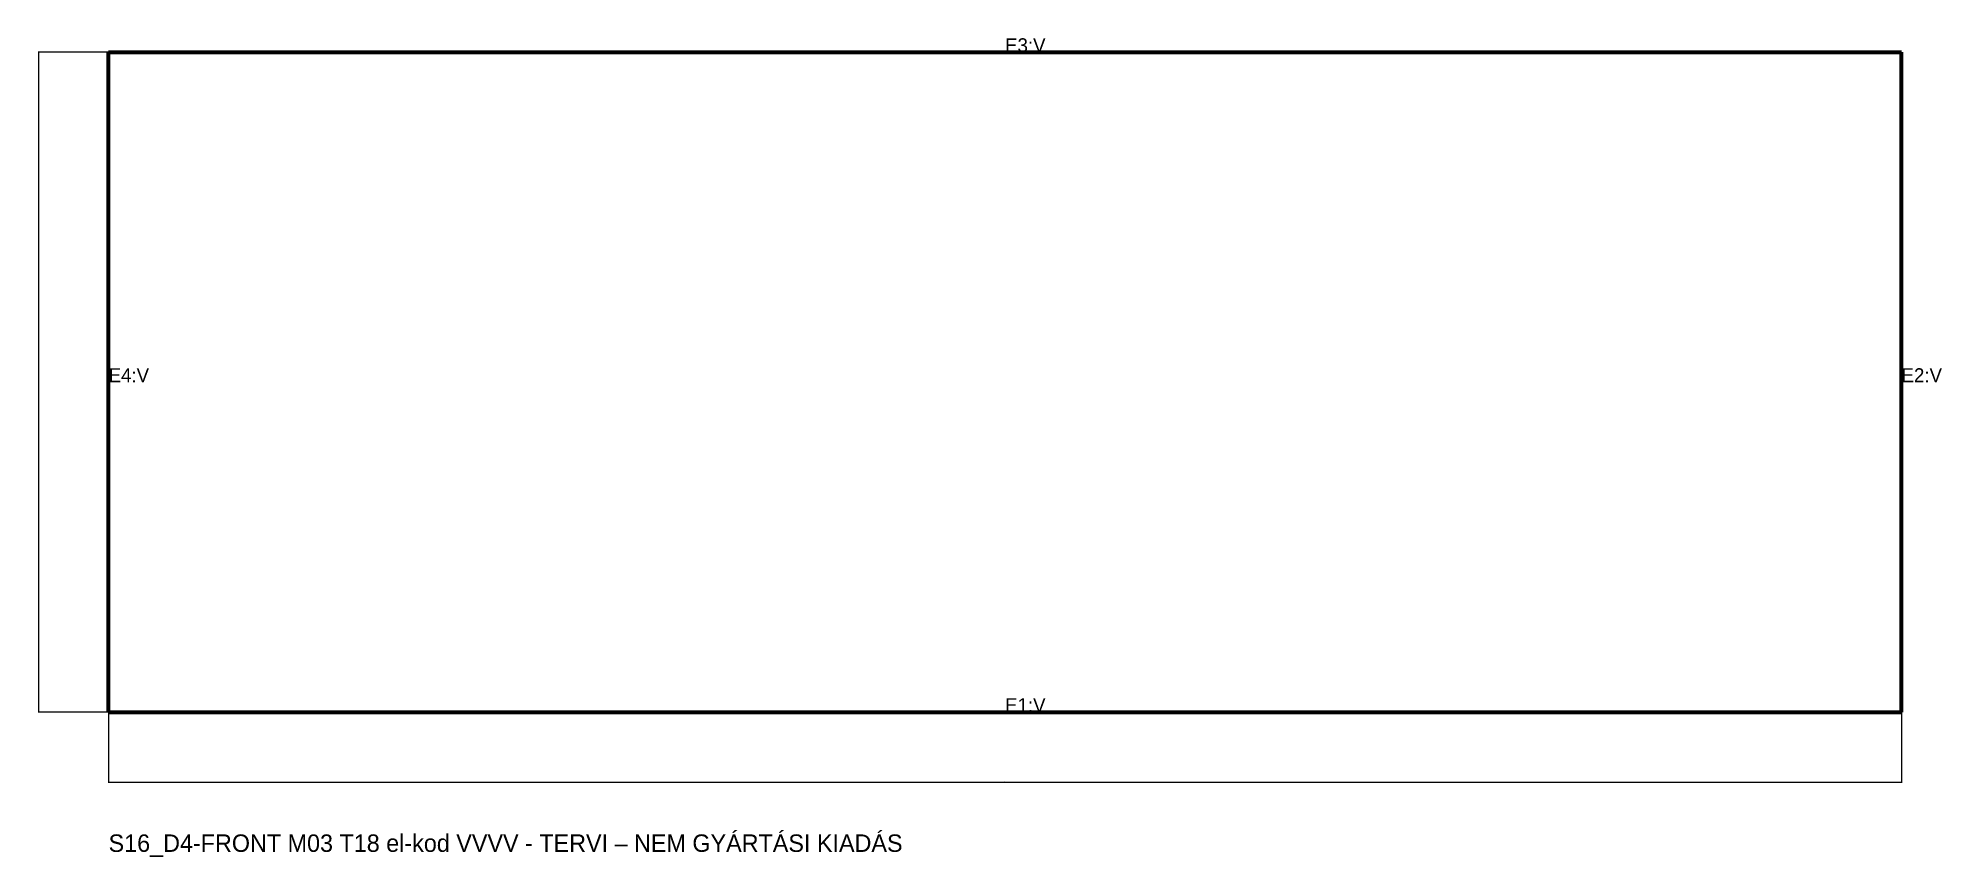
# Model space of a CAD drawing. Header units: millimetres. Extents: x -40 to 1050, y -83 to 386.
import ezdxf

# ---------------------------------------------------------------- set-up
doc = ezdxf.new("R2010")
doc.units = ezdxf.units.MM
for name, color, linetype in [('ELZARAS', 1, 'Continuous'), ('KONTUR', 7, 'Continuous'), ('MERET', 8, 'Continuous'), ('SZOVEG', 7, 'Continuous')]:
    doc.layers.add(name, color=color, linetype=linetype)
doc.styles.add('OpenSansCondensed-Light', font='OpenSansCondensed-Light.ttf')
doc.dimstyles.new('EZDXF', dxfattribs={"dimtxt": 0.25, "dimasz": 0.175, "dimexe": 0.375, "dimexo": 0.125, "dimgap": 0.1, "dimtad": 1, "dimlfac": 100, "dimzin": 12, "dimdsep": 46, "dimtxsty": 'OpenSansCondensed-Light', "dimblk": 'ARCHTICK', "dimcen": 2.5, "dimazin": 3, "dimtfac": 0.5, "dimtmove": 2, "dimatfit": 3})

# ---------------------------------------------------------------- blocks, each defined once
blk = doc.blocks.new('_ARCHTICK')
at = {"color": 0, "linetype": 'BYBLOCK', "const_width": 0.15}
blk.add_lwpolyline([(-0.5, -0.5), (0.5, 0.5)], dxfattribs=at)

msp = doc.modelspace()

# ---------------------------------------------------------------- linework, layer by layer
at = {"layer": 'ELZARAS', "lineweight": 70}
for p, q in [((0, 378), (1027, 378)), ((0, 0), (0, 378)), ((1027, 0), (1027, 378)), ((0, 0), (1027, 0))]:
    msp.add_line(p, q, dxfattribs=at)
at = {"layer": 'KONTUR'}
msp.add_lwpolyline([(0, 0), (1027, 0), (1027, 378), (0, 378)], close=True, dxfattribs=at)

# ---------------------------------------------------------------- texts
at = {"layer": 'SZOVEG'}
for s, height, p in [('E3:V', 8, (513.5, 378)), ('E4:V', 8, (0, 189)), ('E2:V', 8, (1027, 189)), ('E1:V', 8, (513.5, 0)), ('S16_D4-FRONT M03 T18 el-kod VVVV - TERVI – NEM GYÁRTÁSI KIADÁS', 10, (0, -80))]:
    msp.add_text(s, height=height, dxfattribs=at).set_placement(p)

# ---------------------------------------------------------------- dimensions: what is measured, and where the dimension line sits
at = {"layer": 'MERET'}
msp.add_linear_dim(base=(-40, 0), p1=(0, 0), p2=(0, 378), angle=90, dimstyle='EZDXF', dxfattribs=at).render()
msp.add_linear_dim(base=(0, -40), p1=(0, 0), p2=(1027, 0), dimstyle='EZDXF', dxfattribs=at).render()

doc.saveas('drawing.dxf')
